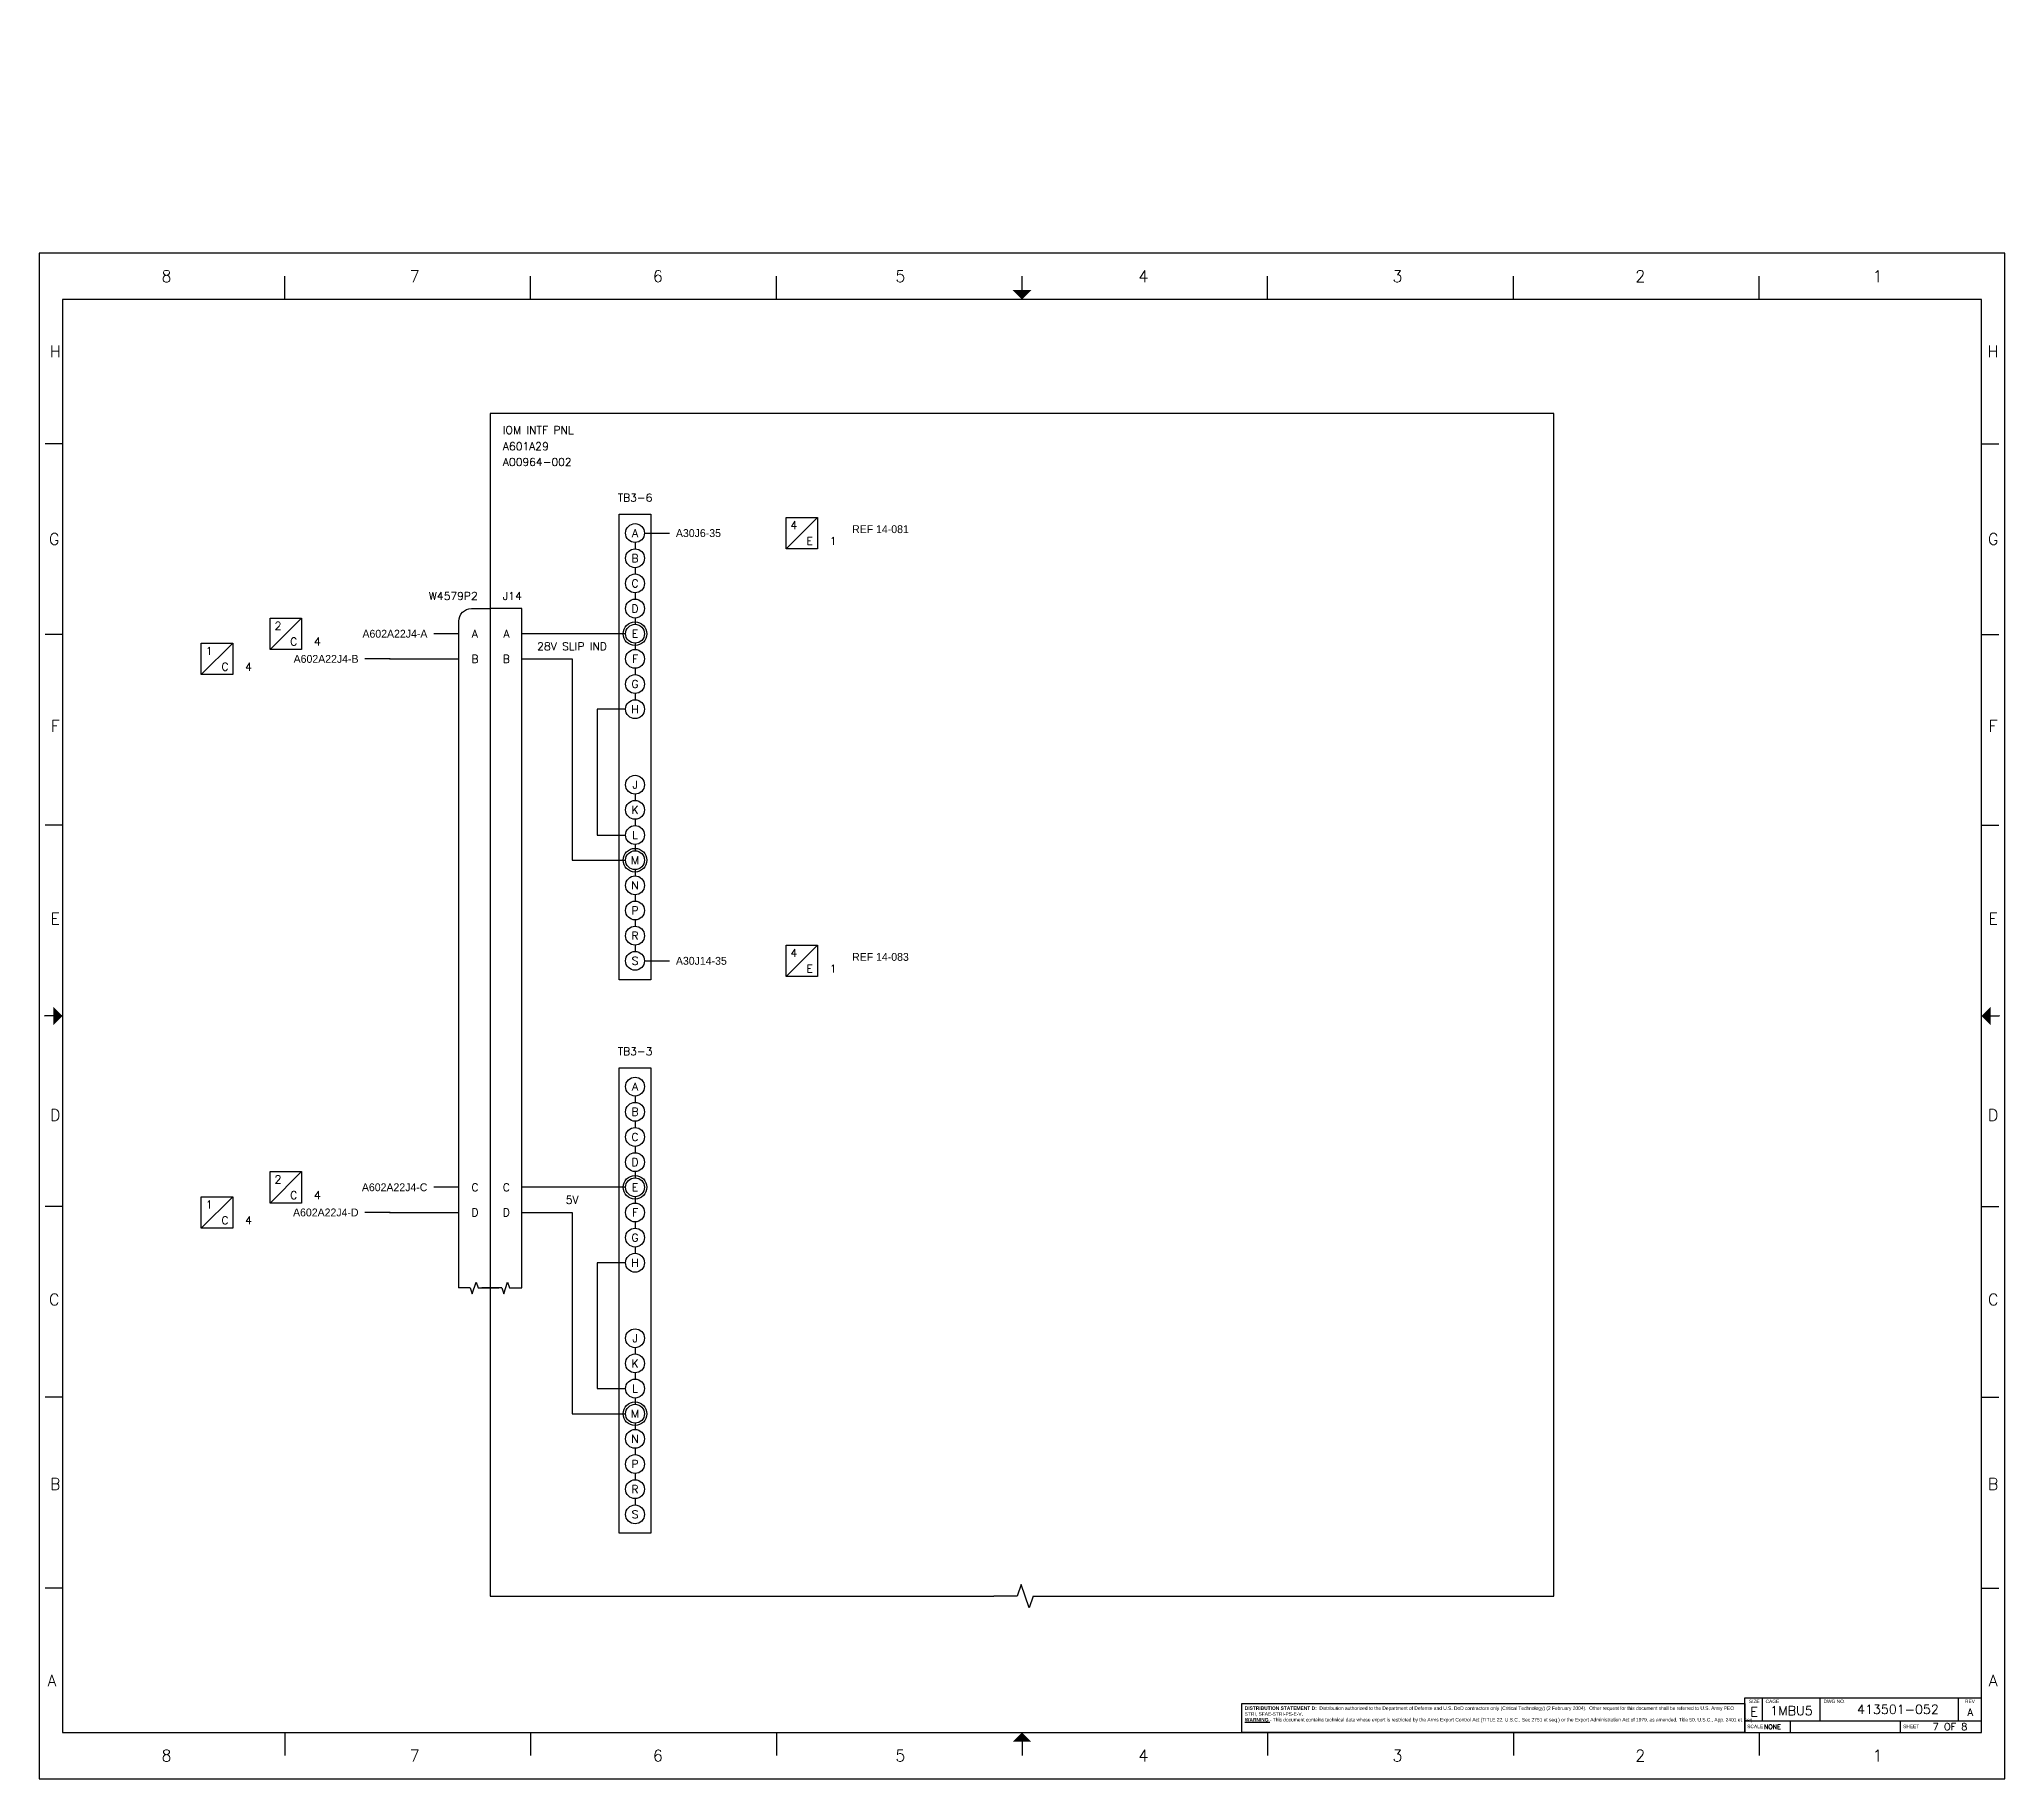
# Paper-space layout 'Sheet7' of a CAD drawing. Extents: x 0 to 42.5, y 0 to 37.6.
# The model-space entities are those that its viewports show. They can reach past a viewport. Long polylines and large blocks are cut down to what shows.
import ezdxf
from ezdxf.enums import TextEntityAlignment as Align

# ---------------------------------------------------------------- set-up
doc = ezdxf.new("R2010")
doc.units = 0
doc.header["$MEASUREMENT"] = 0
doc.linetypes.add('DGN5', pattern=[0.257567, 0.085856, -0.171711])
doc.layers.get('0').update_dxf_attribs({"linetype": 'CONTINUOUS'})
doc.layers.add('DIMENSION', color=5, linetype='CONTINUOUS')
doc.layers.add('TITLE', color=6, linetype='CONTINUOUS')
doc.layers.add('ViewPort', color=2, linetype='CONTINUOUS', plot=False)
doc.layers.get('ViewPort').off()
doc.styles.add('ADESK1', font='romans')
doc.styles.add('SCHEMATIC', font='romans.shx', dxfattribs={"height": 0.125})
doc.styles.add('Title2', font='arial.ttf', dxfattribs={"height": 0.075})

# ---------------------------------------------------------------- blocks, each defined once
blk = doc.blocks.new('TITLE_SHEET_2')
at = {"style": 'SCHEMATIC'}
for tag, height, p in [('DRAWING_NO', 0.2, (-1.808, 0.5)), ('REV', 0.156, (-0.245, 0.438)), ('SHEET', 0.156, (-0.683, 0.125))]:
    blk.add_attdef(tag, text='', height=height, dxfattribs=at).set_placement(p, align=Align.MIDDLE_CENTER)
at = {"color": 7, "style": 'ADESK1'}
blk.add_attdef('SCALE', (-4.707, 0.073), '', height=0.1, dxfattribs=at)
blk = doc.blocks.new('_SOFASTe_ANSI_E_SHT2')
at = {"layer": 'TITLE'}
for p, q in [((42.5, 33), (0, 33)), ((0, 33), (0, 0)), ((42.5, 0), (42.5, 33)), ((5.312, 32), (5.312, 32.5)), ((10.625, 32), (10.625, 32.5)), ((15.938, 32), (15.938, 32.5)), ((21.25, 32), (21.25, 32.5)), ((26.562, 32), (26.562, 32.5)), ((31.875, 32), (31.875, 32.5)), ((37.188, 32), (37.188, 32.5)), ((42.5, 32), (42.5, 32.5)), ((42, 32), (0.5, 32)), ((0.5, 32), (0.5, 1)), ((42, 1), (42, 32)), ((0.5, 28.875), (0.125, 28.875)), ((42, 28.875), (42.375, 28.875)), ((0.5, 24.75), (0.125, 24.75)), ((42, 24.75), (42.375, 24.75)), ((0.5, 20.625), (0.125, 20.625)), ((42, 20.625), (42.375, 20.625)), ((0.5, 16.5), (0.125, 16.5)), ((42, 16.5), (42.375, 16.5)), ((0.5, 12.375), (0.125, 12.375)), ((42, 12.375), (42.375, 12.375)), ((0.5, 8.25), (0.125, 8.25)), ((42, 8.25), (42.375, 8.25)), ((0.5, 4.125), (0.125, 4.125)), ((42, 4.125), (42.375, 4.125)), ((36.881, 1.001), (36.881, 1.75)), ((36.882, 1.752), (42, 1.75)), ((37.26, 1.25), (37.26, 1.75)), ((38.51, 1.25), (38.51, 1.75)), ((41.5, 1.25), (41.5, 1.75)), ((0.5, 1), (42, 1)), ((5.312, 1), (5.312, 0.5)), ((10.625, 1), (10.625, 0.5)), ((15.938, 1), (15.938, 0.5)), ((21.25, 1), (21.25, 0.5)), ((26.562, 1), (26.562, 0.5)), ((31.875, 1), (31.875, 0.5)), ((36.88, 1.25), (42, 1.25)), ((37.188, 1), (37.188, 0.5)), ((37.87, 1), (37.87, 1.25)), ((40.25, 1), (40.25, 1.25)), ((42.5, 0.5), (42.5, 1)), ((0, 0), (42.5, 0))]:
    blk.add_line(p, q, dxfattribs=at)
at = {"layer": 'TITLE', "const_width": 0.02}
for points in [[(21.25, 32.4), (21.25, 32.2)], [(0.1, 16.5), (0.3, 16.5)], [(42.4, 16.5), (42.2, 16.5)], [(21.25, 0.6), (21.25, 0.8)], [(21.25, 0.6), (21.25, 0.8)]]:
    blk.add_lwpolyline(points, dxfattribs=at)
at = {"layer": 'TITLE'}
blk.add_lwpolyline([(26.006, 1.626), (36.881, 1.626), (36.881, 1.001), (26.006, 1.001)], close=True, dxfattribs=at)
for points in [[(21.05, 32.2), (21.45, 32.2), (21.25, 32)], [(0.3, 16.3), (0.3, 16.7), (0.5, 16.5)], [(42.2, 16.3), (42.2, 16.7), (42, 16.5)], [(21.05, 0.8), (21.45, 0.8), (21.25, 1)]]:
    blk.add_solid(points, dxfattribs=at)
at = {"layer": 'TITLE', "style": 'ADESK1'}
for s, p in [('8', (2.75, 32.5)), ('7', (8.119, 32.5)), ('6', (13.375, 32.5)), ('5', (18.619, 32.5)), ('4', (23.875, 32.5)), ('3', (29.369, 32.5)), ('2', (34.619, 32.5)), ('1', (39.75, 32.5)), ('H', (0.345, 30.875)), ('H', (42.25, 30.875)), ('G', (0.321, 26.814)), ('G', (42.25, 26.814)), ('F', (0.345, 22.771)), ('F', (42.25, 22.771)), ('E', (0.345, 18.601)), ('E', (42.25, 18.601)), ('D', (0.345, 14.356)), ('D', (42.25, 14.356)), ('C', (0.321, 10.366)), ('C', (42.25, 10.366)), ('B', (0.345, 6.375)), ('B', (42.25, 6.375)), ('A', (0.274, 2.125)), ('A', (42.25, 2.125)), ('8', (2.75, 0.5)), ('7', (8.119, 0.5)), ('6', (13.375, 0.5)), ('5', (18.619, 0.5)), ('4', (23.875, 0.5)), ('3', (29.369, 0.5)), ('2', (34.619, 0.5)), ('1', (39.75, 0.5))]:
    blk.add_text(s, height=0.25, dxfattribs=at).set_placement(p, align=Align.MIDDLE_CENTER)
at = {"layer": 'TITLE', "style": 'Title2'}
for s, p in [('SIZE', (36.968, 1.636)), ('CAGE', (37.329, 1.636)), ('DWG NO.', (38.581, 1.636)), ('REV', (41.641, 1.636)), ('SCALE', (36.932, 1.093)), ('SHEET', (40.303, 1.093))]:
    blk.add_text(s, height=0.075, dxfattribs=at).set_placement(p)
at = {"layer": 'TITLE', "insert": (26.068, 1.563), "char_height": 0.075, "attachment_point": 1, "style": 'Title2'}
blk.add_mtext_dynamic_manual_height_columns('{\\fArial|b1|i0|c0|p34;DISTRIBUTION STATEMENT D: } Distribution authorized to the Department of Defense and U.S. DoD contractors only (Critical Technology) (2 February 2004).  Other request for this document shall be referred to U.S. Army PEO STRI, SFAE-STRI-PS-E-V.{\\fArial|b1|i0|c0|p34;\\P\\LWARNING} - This document contains technical data whose export is restricted by the Arms Export Control Act (TITLE 22, U.S.C., Sec 2751 et seq.) or the Export Administration Act of 1979, as amended, Title 50, U.S.C., App. 2401 et. seq.  ', width=10.75, gutter_width=0.375, heights=[0], dxfattribs=at)
at = {"layer": 'TITLE', "char_height": 0.2, "attachment_point": 1, "style": 'ADESK1'}
for s, insert, width in [('E', (37, 1.546), 0.1749), ('1MBU5', (37.431, 1.572), 0.5988)]:
    blk.add_mtext(s, dxfattribs=dict(at, insert=insert, width=width))
blk = doc.blocks.new('A$C25241EBF')
at = {"linetype": 'ByBlock'}
for p, q in [((0.19375, 0), (0.00625, 0)), ((0.225, 0.09375), (0.19375, 0)), ((0.2875, -0.09375), (0.225, 0.09375)), ((0.31875, 0), (0.2875, -0.09375)), ((0.31875, 0), (0.50625, 0))]:
    blk.add_line(p, q, dxfattribs=at)
blk = doc.blocks.new('DEST_FROM')
for p, q in [((-2.999, -0.25), (-2.499, 0.25)), ((0, 0), (-0.4, 0))]:
    blk.add_line(p, q)
blk.add_lwpolyline([(-2.999, 0.25), (-2.499, 0.25), (-2.499, -0.25), (-2.999, -0.25)], close=True)
for tag, p in [('DWG_TITLE', (-3.399, 0)), ('DWG_#', (-3.402, -0.2))]:
    blk.add_attdef(tag, text='', height=0.125).set_placement(p, align=Align.RIGHT)
at = {"style": 'SCHEMATIC'}
for p in [(-2.874, 0.125), (-2.624, -0.125)]:
    blk.add_attdef('X', text='', height=0.125, dxfattribs=at).set_placement(p, align=Align.MIDDLE)
blk.add_attdef('CONTACT_REFDES', text='', height=0.125).set_placement((-0.5, 0), align=Align.MIDDLE_RIGHT)
blk.add_attdef('X', text='', height=0.125, dxfattribs=at).set_placement((-2.249, -0.125), align=Align.MIDDLE_CENTER)
blk = doc.blocks.new('connector break')
at = {"linetype": 'ByBlock'}
for p, q in [((0.1875, 0), (0, 0)), ((0.21875, 0.09375), (0.1875, 0)), ((0.28125, -0.09375), (0.21875, 0.09375)), ((0.3125, 0), (0.28125, -0.09375)), ((0.3125, 0), (0.5, 0))]:
    blk.add_line(p, q, dxfattribs=at)
blk = doc.blocks.new('DEST_TO')
for p, q in [((0, 0), (0.4, 0)), ((2.25, -0.25), (2.75, 0.25))]:
    blk.add_line(p, q)
blk.add_lwpolyline([(2.25, 0.25), (2.75, 0.25), (2.75, -0.25), (2.25, -0.25)], close=True)
blk.add_attdef('CONTACT_REFDES', text='', height=0.125).set_placement((0.5, 0), align=Align.MIDDLE_LEFT)
at = {"style": 'SCHEMATIC'}
for p in [(2.375, 0.125), (2.625, -0.125)]:
    blk.add_attdef('X', text='', height=0.125, dxfattribs=at).set_placement(p, align=Align.MIDDLE)
for tag, p in [('DWG_TITLE', (3.3, 0)), ('DWG_#', (3.3, -0.2))]:
    blk.add_attdef(tag, p, '', height=0.125)
blk.add_attdef('X', text='', height=0.125, dxfattribs=at).set_placement((3, -0.125), align=Align.MIDDLE_CENTER)

msp = doc.modelspace()

# ---------------------------------------------------------------- linework, layer by layer
for p, q in [((161.6, 16.85), (161.6, 16.75)), ((161.6, 16.45), (161.6, 16.35)), ((161.6, 16.05), (161.6, 15.95)), ((161.6, 15.65), (161.6, 15.55)), ((161.45, 15.4), (159.806, 15.4)), ((157.7, 15), (158.8, 15)), ((161.6, 15.25), (161.6, 15.15)), ((161.6, 14.85), (161.6, 14.75)), ((161.6, 14.45), (161.6, 14.35)), ((161.6, 12.85), (161.6, 12.75)), ((161.6, 12.45), (161.6, 12.35)), ((161.6, 12.05), (161.6, 11.95)), ((161.6, 11.65), (161.6, 11.55)), ((161.6, 11.25), (161.6, 11.15)), ((161.6, 10.85), (161.6, 10.75)), ((161.6, 10.45), (161.6, 10.35)), ((161.6, 8.05), (161.6, 7.95)), ((161.6, 7.65), (161.6, 7.55)), ((161.6, 7.25), (161.6, 7.15)), ((161.45, 6.6), (159.806, 6.6)), ((161.6, 6.85), (161.6, 6.75)), ((161.6, 6.45), (161.6, 6.35)), ((157.7, 6.2), (158.8, 6.2)), ((161.6, 6.05), (161.6, 5.95)), ((161.6, 5.65), (161.6, 5.55)), ((161.6, 4.05), (161.6, 3.95)), ((161.6, 3.65), (161.6, 3.55)), ((161.6, 3.25), (161.6, 3.15)), ((161.6, 2.85), (161.6, 2.75)), ((161.6, 2.45), (161.6, 2.35)), ((161.6, 2.05), (161.6, 1.95)), ((161.6, 1.65), (161.6, 1.55))]:
    msp.add_line(p, q)
for points in [[(168.3, 0.1), (176.2, 0.1), (176.2, 18.9), (159.3, 18.9), (159.3, 0.1), (167.3, 0.1)], [(159.697, 5), (159.8, 5), (159.8, 15.8), (159.3, 15.8), (159.3, 5), (159.435, 5)], [(159.8, 15), (160.6, 15), (160.6, 11.8), (161.45, 11.8)], [(161.45, 14.2), (161, 14.2), (161, 12.2), (161.45, 12.2)], [(159.8, 6.2), (160.6, 6.2), (160.6, 3), (161.45, 3)], [(161.45, 5.4), (161, 5.4), (161, 3.4), (161.45, 3.4)]]:
    msp.add_lwpolyline(points)
for points in [[(161.35, 17.3), (161.85, 17.3), (161.85, 9.9), (161.35, 9.9)], [(161.35, 8.5), (161.85, 8.5), (161.85, 1.1), (161.35, 1.1)]]:
    msp.add_lwpolyline(points, close=True)
msp.add_lwpolyline([(158.903, 5), (158.8, 5), (158.8, 15.6, -0.414214), (159, 15.8), (159.3, 15.8), (159.3, 5), (159.165, 5)], format="xyb")
for centre, radius in [((161.6, 17), 0.15), ((161.6, 16.6), 0.15), ((161.6, 16.2), 0.15), ((161.6, 15.8), 0.15), ((161.6, 15.4), 0.188), ((161.6, 15.4), 0.15), ((161.6, 15), 0.15), ((161.6, 14.6), 0.15), ((161.6, 14.2), 0.15), ((161.6, 13), 0.15), ((161.6, 12.6), 0.15), ((161.6, 12.2), 0.15), ((161.6, 11.8), 0.188), ((161.6, 11.8), 0.15), ((161.6, 11.4), 0.15), ((161.6, 11), 0.15), ((161.6, 10.6), 0.15), ((161.6, 10.2), 0.15), ((161.6, 8.2), 0.15), ((161.6, 7.8), 0.15), ((161.6, 7.4), 0.15), ((161.6, 7), 0.15), ((161.6, 6.6), 0.188), ((161.6, 6.6), 0.15), ((161.6, 6.2), 0.15), ((161.6, 5.8), 0.15), ((161.6, 5.4), 0.15), ((161.6, 4.2), 0.15), ((161.6, 3.8), 0.15), ((161.6, 3.4), 0.15), ((161.6, 3), 0.188), ((161.6, 3), 0.15), ((161.6, 2.6), 0.15), ((161.6, 2.2), 0.15), ((161.6, 1.8), 0.15), ((161.6, 1.4), 0.15)]:
    msp.add_circle(centre, radius)

# ---------------------------------------------------------------- block references
ref = msp.add_blockref('DEST_TO', (161.75, 17))
ref.add_attrib('DWG_TITLE', 'REF 14-081', (165.05, 17), dxfattribs={"height": 0.125})
ref.add_attrib('X', 'E', dxfattribs={"height": 0.125, "style": 'SCHEMATIC'}).set_placement((164.375, 16.875), align=Align.MIDDLE)
ref.add_attrib('X', '4', dxfattribs={"height": 0.125, "style": 'SCHEMATIC'}).set_placement((164.125, 17.125), align=Align.MIDDLE)
ref.add_attrib('X', '1', dxfattribs={"height": 0.125, "style": 'SCHEMATIC'}).set_placement((164.75, 16.875), align=Align.MIDDLE_CENTER)
ref.add_attrib('CONTACT_REFDES', 'A30J6-35', dxfattribs={"height": 0.125}).set_placement((162.25, 17), align=Align.MIDDLE_LEFT)
ref = msp.add_blockref('DEST_FROM', (158.8, 15.4))
ref.add_attrib('CONTACT_REFDES', 'A602A22J4-A', dxfattribs={"height": 0.125}).set_placement((158.3, 15.4), align=Align.MIDDLE_RIGHT)
ref.add_attrib('X', 'C', dxfattribs={"height": 0.125, "style": 'SCHEMATIC'}).set_placement((156.176, 15.275), align=Align.MIDDLE)
ref.add_attrib('X', '2', dxfattribs={"height": 0.125, "style": 'SCHEMATIC'}).set_placement((155.926, 15.525), align=Align.MIDDLE)
ref.add_attrib('X', '4', dxfattribs={"height": 0.125, "style": 'SCHEMATIC'}).set_placement((156.551, 15.275), align=Align.MIDDLE_CENTER)
ref = msp.add_blockref('DEST_FROM', (157.706, 15))
ref.add_attrib('CONTACT_REFDES', 'A602A22J4-B', dxfattribs={"height": 0.125}).set_placement((157.206, 15), align=Align.MIDDLE_RIGHT)
ref.add_attrib('X', 'C', dxfattribs={"height": 0.125, "style": 'SCHEMATIC'}).set_placement((155.082, 14.875), align=Align.MIDDLE)
ref.add_attrib('X', '1', dxfattribs={"height": 0.125, "style": 'SCHEMATIC'}).set_placement((154.832, 15.125), align=Align.MIDDLE)
ref.add_attrib('X', '4', dxfattribs={"height": 0.125, "style": 'SCHEMATIC'}).set_placement((155.457, 14.875), align=Align.MIDDLE_CENTER)
ref = msp.add_blockref('DEST_TO', (161.75, 10.2))
ref.add_attrib('DWG_TITLE', 'REF 14-083', (165.05, 10.2), dxfattribs={"height": 0.125})
ref.add_attrib('X', 'E', dxfattribs={"height": 0.125, "style": 'SCHEMATIC'}).set_placement((164.375, 10.075), align=Align.MIDDLE)
ref.add_attrib('X', '4', dxfattribs={"height": 0.125, "style": 'SCHEMATIC'}).set_placement((164.125, 10.325), align=Align.MIDDLE)
ref.add_attrib('X', '1', dxfattribs={"height": 0.125, "style": 'SCHEMATIC'}).set_placement((164.75, 10.075), align=Align.MIDDLE_CENTER)
ref.add_attrib('CONTACT_REFDES', 'A30J14-35', dxfattribs={"height": 0.125}).set_placement((162.25, 10.2), align=Align.MIDDLE_LEFT)
ref = msp.add_blockref('DEST_FROM', (158.8, 6.6))
ref.add_attrib('CONTACT_REFDES', 'A602A22J4-C', dxfattribs={"height": 0.125}).set_placement((158.3, 6.6), align=Align.MIDDLE_RIGHT)
ref.add_attrib('X', 'C', dxfattribs={"height": 0.125, "style": 'SCHEMATIC'}).set_placement((156.176, 6.475), align=Align.MIDDLE)
ref.add_attrib('X', '2', dxfattribs={"height": 0.125, "style": 'SCHEMATIC'}).set_placement((155.926, 6.725), align=Align.MIDDLE)
ref.add_attrib('X', '4', dxfattribs={"height": 0.125, "style": 'SCHEMATIC'}).set_placement((156.551, 6.475), align=Align.MIDDLE_CENTER)
ref = msp.add_blockref('DEST_FROM', (157.706, 6.2))
ref.add_attrib('CONTACT_REFDES', 'A602A22J4-D', dxfattribs={"height": 0.125}).set_placement((157.206, 6.2), align=Align.MIDDLE_RIGHT)
ref.add_attrib('X', 'C', dxfattribs={"height": 0.125, "style": 'SCHEMATIC'}).set_placement((155.082, 6.075), align=Align.MIDDLE)
ref.add_attrib('X', '1', dxfattribs={"height": 0.125, "style": 'SCHEMATIC'}).set_placement((154.832, 6.325), align=Align.MIDDLE)
ref.add_attrib('X', '4', dxfattribs={"height": 0.125, "style": 'SCHEMATIC'}).set_placement((155.457, 6.075), align=Align.MIDDLE_CENTER)
at = {"xscale": -1}
for p in [(159.3, 5), (159.8, 5)]:
    msp.add_blockref('A$C25241EBF', p, dxfattribs=at)
at = {"xscale": 2, "yscale": 2, "zscale": 2}
msp.add_blockref('connector break', (167.3, 0.1), dxfattribs=at)

# ---------------------------------------------------------------- texts
at = {"linetype": 'DGN5', "style": 'SCHEMATIC'}
for s, p in [('A601A29', (159.5, 18.443)), ('IOM INTF PNL', (159.5, 18.7)), ('A00964-002', (159.5, 18.193))]:
    msp.add_text(s, height=0.125, dxfattribs=at).set_placement(p, align=Align.TOP_LEFT)
at = {"style": 'SCHEMATIC'}
for s, p in [('TB3-6', (161.6, 17.562)), ('A', (161.6, 17)), ('B', (161.6, 16.6)), ('C', (161.6, 16.2)), ('D', (161.6, 15.8)), ('A', (159.056, 15.4)), ('A', (159.556, 15.4)), ('E', (161.6, 15.4)), ('B', (159.056, 15)), ('B', (159.556, 15)), ('F', (161.6, 15)), ('G', (161.6, 14.6)), ('H', (161.6, 14.2)), ('J', (161.6, 13)), ('K', (161.6, 12.6)), ('L', (161.6, 12.2)), ('M', (161.6, 11.8)), ('N', (161.6, 11.4)), ('P', (161.6, 11)), ('R', (161.6, 10.6)), ('S', (161.6, 10.2)), ('TB3-3', (161.6, 8.762)), ('A', (161.6, 8.2)), ('B', (161.6, 7.8)), ('C', (161.6, 7.4)), ('D', (161.6, 7)), ('C', (159.056, 6.6)), ('C', (159.556, 6.6)), ('E', (161.6, 6.6)), ('D', (159.056, 6.2)), ('D', (159.556, 6.2)), ('F', (161.6, 6.2)), ('G', (161.6, 5.8)), ('H', (161.6, 5.4)), ('J', (161.6, 4.2)), ('K', (161.6, 3.8)), ('L', (161.6, 3.4)), ('M', (161.6, 3)), ('N', (161.6, 2.6)), ('P', (161.6, 2.2)), ('R', (161.6, 1.8)), ('S', (161.6, 1.4))]:
    msp.add_text(s, height=0.125, dxfattribs=at).set_placement(p, align=Align.MIDDLE_CENTER)
msp.add_text('W4579P2', height=0.125, dxfattribs=at).set_placement((159.1, 16), align=Align.MIDDLE_RIGHT)
msp.add_text('J14', height=0.125, dxfattribs=at).set_placement((159.5, 16), align=Align.MIDDLE_LEFT)
at = {"linetype": 'DGN5', "style": 'SCHEMATIC'}
for s, p in [('28V SLIP IND', (160.6, 15.2)), ('5V', (160.6, 6.4))]:
    msp.add_text(s, height=0.125, dxfattribs=at).set_placement(p, align=Align.MIDDLE_CENTER)

psp = doc.layouts.new('Sheet7')

# ---------------------------------------------------------------- block references
psp.add_blockref('TITLE_SHEET_2', (42, 1)).add_auto_attribs({'DRAWING_NO': '413501-052', 'REV': 'A', 'SCALE': 'NONE', 'SHEET': '7 OF 8'})
at = {"layer": 'TITLE'}
psp.add_blockref('_SOFASTe_ANSI_E_SHT2', (0, 0), dxfattribs=at)

# ---------------------------------------------------------------- texts
at = {"color": 7, "insert": (7.535, 17.125), "char_height": 0.18, "attachment_point": 6}
psp.add_mtext('\\A1;', dxfattribs=at)
at = {"insert": (3.606, 14.347), "char_height": 0.18, "attachment_point": 4}
psp.add_mtext('\\A1;', dxfattribs=at)
at = {"layer": 'DIMENSION', "color": 7, "char_height": 0.18}
for insert, attachment_point in [((17.848, 37.625), 6), ((30.215, 31.125), 4), ((18.285, 24.688), 6), ((16.473, 18.25), 6)]:
    psp.add_mtext('\\A1;', dxfattribs=dict(at, insert=insert, attachment_point=attachment_point))

# ---------------------------------------------------------------- viewports
at = {"layer": 'ViewPort', "view_target_point": (167.693, 9.6)}
psp.add_viewport(center=(21.25, 16.875), size=(41.5, 30.25), view_center_point=(0.057, 0), view_height=22.23193, dxfattribs=at)

doc.saveas('drawing.dxf')
